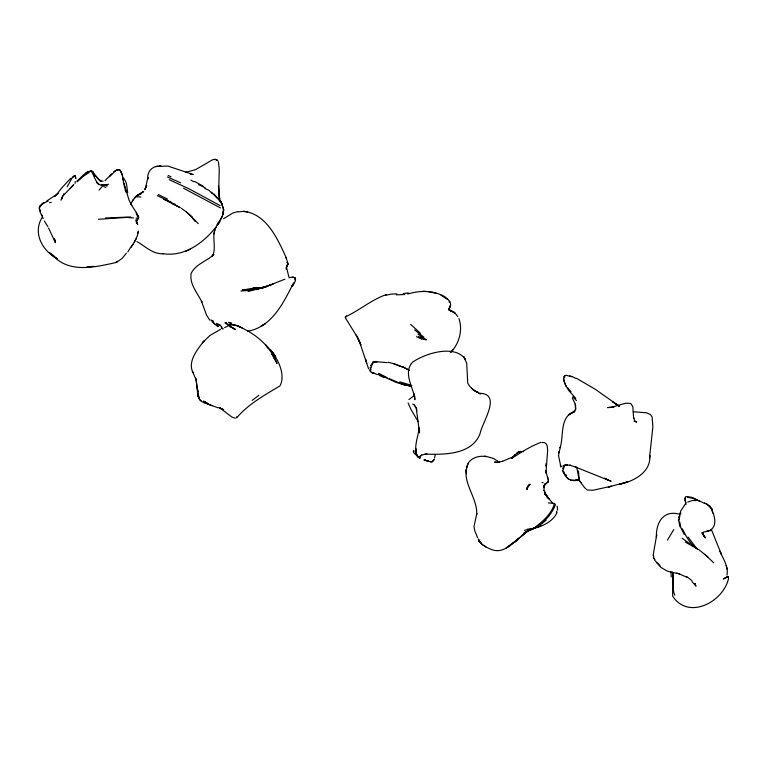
<?xml version="1.0" encoding="UTF-8"?>
<svg xmlns="http://www.w3.org/2000/svg" width="767" height="767" viewBox="0 0 767 767"><rect width="100%" height="100%" fill="white"/><g stroke="black" fill="none" stroke-linecap="round" stroke-linejoin="round"><path stroke-width="1.15" d="M548.386 479.317L548.434 480.871L545.711 470.487M702.658 532.797L702.649 534.541L703.099 532.442M204.31 402.713C200.398 401.908 197.34 397.479 198.298 393.576L198.135 395.839L199.688 399.665M219.745 221.03L219.161 222.938L216.879 225.469M543.755 490.775L544.656 484.811L543.544 487.438M685.43 497.169L684.979 500.496L685.909 503.219L684.902 498.617L685.43 497.169L686.906 496.517L692.217 497.438L704.221 503.257M223.216 211.759L222.305 216.61L218.94 222.162M223.715 209.775L222.881 214.396L223.715 209.775L221.078 201.913L222.89 206.879M557.667 510.113L557.101 506.124M468.369 463.326C459.692 480.449 477.697 496.843 476.719 514.398L476.786 513.641L473.968 526.776L474.811 530.898L477.649 537.753M236.62 417.44L236.648 416.855M414.88 396.568L414.87 399.674L413.653 393.337L414.391 396.481C412.109 385.513 403.413 372.378 412.445 362.273C424.908 353.405 454.917 343.932 465.464 359.387L463.901 356.828L466.691 363.213L467.755 383.299L469.855 386.453L474.035 390.432L471.513 388.313M223.475 212.114L223.216 207.416M286.436 267.089L286.302 269.255L286.59 265.861M136.267 222.123L136.382 220.474M198.298 393.576L198.883 398.121L198.049 394.363M286.8 266.389L286.906 265.066L286.455 267.625L287.711 264.394L287.261 265.468M216.409 226.687C210.743 235.517 216.927 246.504 212.641 255.727L213.609 254.021L212.008 256.274L213.84 254.548C206.668 261.25 195.585 264.164 191.127 273.435C189.248 284.145 197.618 293.099 201.942 302.188L201.472 301.306L206.534 315.103L209.88 320.223M450.191 306.033L449.52 308.622L448.637 308.967L449.088 310.117L450.028 310.252M653.101 555.471L656.715 534.8L656.408 537.293C655.775 523.516 662.88 509.997 678.565 514.005M572.316 397.9L575.528 404.871L575.595 409.444L575.394 404.142L575.538 409.425L573.16 412.32L575.029 410.844L568.414 415.024L574.579 411.601C559.258 416.586 564.061 435.742 560.102 447.813L560.293 447.075L558.52 455.617L560.936 467.007L560.37 465.08L560.715 466.231M295.237 280.223L295.142 277.827L292.793 277.088L289.533 277.625M545.73 465.962L545.979 463.709M136.421 223.255L136.622 221.452L137.696 224.415L135.807 219.88M563.208 470.276L564.205 466.384M556.794 511.129L556.487 512.078M566.123 386.616L563.755 380.748L563.735 376.683L564.857 375.552L566.698 375.322L568.865 376.089M564.608 377.354L564.857 375.552M138.52 218.087L137.466 220.177M75.003 183.38L75.3 181.511M421.668 455.109L420.028 456.26L419.875 458.656M419.022 427.631C418.533 437.065 412.493 448.177 418.063 456.959M466.815 467.908C467.381 458.839 478.272 454.946 486.067 456.662M222.305 216.61L222.804 214.079M726.972 575.116C728.688 566.573 723.051 558.798 719.992 551.252L721.488 554.57L711.891 530.783M678.325 520.314L679.955 515.98M218.47 222.19L217.09 225.153L218.547 222.641M434.486 458.024L435.33 454.63M558.616 453.038L558.98 451.303M219.861 221.979L219.621 220.992M545.097 483.613L544.148 486.153M555.471 504.485C551.252 516.517 540.351 525.884 528.741 530.687M213.935 233.935L214.894 229.937M562.604 468.915L564.013 465.751L567.379 464.735L565.509 465.138M554.253 504.274C551.262 513.842 543.257 521.186 535.385 526.987M146.027 187.186L146.67 185.633L145.164 189.228L147.954 177.407L147.734 179.21C146.89 171.146 153.122 165.039 161.032 166.18L158.75 166.401L167.82 166.046L193.207 174.531L190.274 174.157M728.554 578.395C723.511 601.932 688.315 620.522 672.63 596.064L672.669 573.275M40.248 211.117L39.222 208.087L39.961 205.566L43.115 203.37L40.641 206.083M679.409 518.866L678.766 521.014L679.965 526.795M137.82 233.187L138.434 231.155L137.283 235.948L134.321 242.151M419.626 457.429L420.028 456.26M478.598 538.894C480.008 544.973 487.371 547.897 492.826 549.977C503.353 553.285 512.078 543.976 519.403 537.945L505.913 548.28L516.172 540.735L513.957 542.576L528.453 530.39L521.819 535.711L526.833 531.809M61.849 198.672L62.616 196.457L61.36 199.353M42.377 217.09C32.166 232.9 42.578 251.173 57.554 258.939L49.356 252.583L54.064 256.399L52.789 255.363C69.394 273.838 95.77 266.974 116.642 262.381M449.769 307.04L450.43 305.381M678.594 517.265L680.923 513.056M107.121 185L101.56 184.559M434.141 459.51L432.31 461.763M557.053 512.519C551.531 524.532 536.334 528.358 524.484 530.333M222.123 216.275L220.321 220.129M61.005 200.197L63.834 193.677M218.144 224.156L218.758 222.823M653.714 555.759L653.398 557.513L654.74 559.661M131.215 247.233L136.162 238.94M679.409 514.274L680.559 512.011M131.061 203.36L133.468 199.19M370.557 365.667L372.867 362.503L377.297 361.545L372.647 362.005M728.525 577.484L727.95 576.439L726.589 577.33L728.257 576.813M433.528 460.459L434.084 459.395M67.093 186.88L72.309 177.58L73.69 176.017L75.185 175.844L75.875 178.596L75.396 177.436M130.917 246.897L127.83 251.883M450.871 311.45L451.351 310.568L452.463 311.364M132.499 200.81L136.679 195.729L143.774 191.788M673.838 529.489L667.424 540.131M680.559 511.234L685.267 504.159M293.579 282.85C283.579 302.582 272.045 326.924 247.789 331.229M294.192 283.215L295.42 280.693L295.4 278.689L295.314 279.418M528.693 485.434L526.891 489.193L527.418 487.045L529.853 484.293L528.511 485.607M144.714 189.526L145.807 187.714M708.833 505.338L708.152 505.501M517.063 453.316L518.502 452.07L521.55 451.504M136.612 220.992L137.14 220.158M419.789 456.902L421.524 455.071L426.922 453.872M293.032 285.449L291.652 286.503L293.972 283.943M373.117 362.896L371.046 366.847L371.458 367.844M126.373 253.148L122.298 258.258L116.766 262.276M39.222 208.087L40.172 206.745M55.071 196.505L61.628 188.068L70.669 178.356M433.46 460.564L431.294 461.945L423.911 459.874L425.771 460.66M540.773 442.406C530.448 446.375 520.688 452.501 511.656 458.484L515.031 454.62M102.366 186.314L99.039 190.13M345.236 316.915C359.244 310.597 371.516 299.657 386.242 294.624M548.184 481.686L545.529 483.987L546.718 483.268M514.149 455.857L517.591 452.453L520.467 451.284M109.432 176.707L115.692 170.657L118.818 169.545L120.026 170.111L122.327 175.144L123.765 183.687M204.223 340.701L202.354 342.916L209.794 335.562L220.608 329.292M408.897 399.578L414.544 395.283M216.208 226.773C203.408 243.034 184.358 257.213 162.508 253.628L163.256 253.666C152.959 254.539 145.279 246.197 136.938 241.567M203.677 341.353C197.196 349.838 187.369 361.593 193.035 372.733L192.383 371.343L196.208 379.972L195.633 378.304M73.757 184.502L63.21 195.643M449.088 310.117L449.289 307.768C454.016 302.802 445.33 296.158 440.689 294.691C430.076 290.233 418.514 290.76 407.718 294.058M452.904 349.973L450.488 352.552C459.136 343.932 462.98 330.27 458.963 318.583M139.345 194.569L136.679 195.729L134.944 197.531L136.066 196.803L140.812 196.946M131.454 245.891L133.266 244.05M70.113 188.586L73.517 185.154M511.426 458.378L512.663 457.17M77.016 181.041C81.484 177.445 85.616 170.878 91.906 171.06L93.641 172.556M104.993 180.629L111.742 173.946M516.814 453.613L518.502 452.07M77.026 181.808L83.776 175.998L89.269 172.383M346.348 315.918L345.773 317.241M562.757 466.039L565.72 464.447M516.872 540.189L522.672 535.05M546.181 520.208L538.07 526.526L531.157 529.681L538.07 526.526M75.185 175.844L72.309 177.58M236.696 417.794C248.623 403.854 264.653 395.158 279.974 385.868C286.407 374.325 276.647 354.929 267.28 347.25M58.292 193.361L46.614 201.098M113.612 171.875L116.833 169.718L120.026 170.111M252.199 400.384L258.824 395.35M701.69 533.007L702.524 532.384M726.339 577.378L727.126 576.784M143.304 191.367L136.555 196.122L138.405 194.626L141.157 193.792M223.571 218.777L232.66 213.092L237.693 211.596M115.894 262.18L117.37 261.202M529.796 529.738L524.494 533.18L526.756 531.78M228.959 324.777L230.273 326.895L229.314 325.083L229.784 324.777L235.268 325.486M85.923 173.016L88.234 171.587M138.252 194.876L140.208 193.658M711.843 529.719L710.271 530.697L703.703 532.03M725.007 578.184L726.061 577.57L723.3 578.999L725.036 578.155M136.967 219.439L138.798 217.79L136.679 213.188M530.246 529.834L524.034 532.892L526.363 531.761M227.866 326.109L224.597 327.595M687.731 502.059L692.505 500.487L696.244 500.535M538.559 526.881L540.783 525.836L531.752 528.904L527.245 529.172M514.341 456.355L502.011 461.513L502.634 461.312L497.697 462.3L494.552 462.06L497.399 462.587M710.012 530.16C718.861 525.644 713.617 511.647 709.341 505.654M185.547 251.365L190.283 249.265M284.845 279.236L264.548 287.117L248.125 291.489M44.879 202.613L42.099 203.658L48.148 201.165M264.548 287.117L273.062 284.126L256.475 289.619M385.743 295.305L391.228 294.077L396.817 293.866M608.327 487.064L611.52 486.192L592.958 490.247L587.158 489.988L584.579 487.639L579.286 480.506L576.679 467.055M240.934 291.009L249.256 290.377L265.545 286.628M529.086 529.959L540.342 525.817L531.752 528.904M215.891 159.872L216.898 159.632L217.943 160.993M257.53 288.814L266.36 286.724L249.256 290.377M430.575 461.782L432.128 461.782M108.655 184.157C96.786 189.468 95.511 178.232 91.426 171.223L92.932 171.846L94.59 176.381M136.104 218.231L137.379 217.981M136.679 195.729L137.629 195.537M608.893 486.92L627.732 481.801L619.372 484.408L623.715 483.248L623.245 483.421C636.265 479.912 651.298 470.833 649.745 455.291L649.496 458.129L652.87 426.797L652.103 416.951L650.483 414.621L646.591 412.79L633.321 411.745M49.51 202.67L51.255 202.335M137.293 216.495L138.645 216.773M408.332 292.879L403.078 293.646M250.378 289.581L259.419 288.277L242.219 289.849L258.498 288.45M101.263 184.933L103.468 184.626M155.365 166.679L157.887 166.401M548.357 502.912L554.838 503.478M251.538 288.881L263.704 287.893M238.125 211.884L242.219 211.529M570.504 480.247L578.04 480.113C571.473 481.964 565.758 478.55 563.467 472.309M86.987 266.897L93.814 266.379M186.784 172.23L185.7 172.316L195.499 169.68L212.507 159.824L215.268 159.21L217.31 160.418M404.794 294.49L396.366 294.864M103.094 181.098L101.186 181.223L99.374 180.235L95.654 175.883M226.121 322.773L225.047 322.926L230.177 326.464L227.924 324.7M424.841 454.083C444.045 454.735 471.801 454.965 480.046 433.719C481.781 423.058 502.155 394.171 480.152 393.298M565.547 464.927L570.312 465.272L569.814 465.176L576.17 467.276M105.463 217.981L130.668 216.965M263.426 287.452L252.746 288.056L260.32 288.047M612.488 407.306L607.454 407.593L613.983 406.932L611.941 407.172L625.853 403.183L630.695 403.509L632.813 406.587L633.628 418.475L633.504 417.277L635.047 421.284L636.687 422.09L633.935 421.179M98.444 219.276L126.373 217.445L133.563 217.914M448.954 301.815L449.884 301.795M226.169 322.38L225.239 322.514L227.281 323.741M687.769 497.447L692.716 498.167L700.137 501.474M374.804 361.612L387.21 362.618M541.895 442.559L544.407 442.588L546.181 443.853L547.264 446.241L547.648 450.536L545.96 472.788M451.351 310.568L448.791 309.686M411.774 385.648L400.997 383.797M288.171 264.347L287.721 264.788L288.171 264.347L287.596 264.184M450.306 311.047L453.863 311.833L455.128 313.262M569.948 376.463L572.46 376.693L575.586 378.323M423.135 291.22L426.73 291.575M235.344 418.197L231.97 417.123L219.774 407.852L222.9 409.559L219.678 407.929L222.372 409.137M575.576 480.046L579.286 480.506L581.472 483.018M389.368 378.706L401.927 384.037L405.379 384.478M411.035 385.974L401.409 384.209M243.225 211.174C266.839 213.878 277.788 239.199 286.475 258.354M243.244 211.433L247.607 212.047M378.112 374.114L396.088 382.369L406.759 385.226M676.561 573.217L679.773 573.793L670.329 572.096L666.312 570.648L660.809 567.244L658.134 563.496M484.849 455.982L493.574 458.513L499.614 462.348M411.007 385.906L402.474 383.711M404.506 384.9L410.144 385.974L403.758 384.698M228.499 322.456L231.289 323.128L229.563 322.677M522.711 451.408L523.679 451.6M428.408 291.681L433.345 292.697M371.688 372.398L374.632 373.51M388.246 362.321L394.593 363.884L403.682 367.451L393.672 363.846M401.927 384.037L406.884 385.159M137.983 215.278L136.478 214.578M478.598 393.423L480.756 393.96M410.575 385.053L399.76 381.851M204.099 402.771L209.439 404.602L204.799 402.023L209.506 404.698L218.327 407.862M432.252 292.313L436.116 293.33M452.961 312.485L455.023 313.051L457.717 316.503M235.536 325.304C253.551 331.862 270.137 345.073 277.05 363.453L274.25 358.323M678.488 573.572L687.213 577.407M542.048 482.52L543.122 482.836M105.856 187.407L103.698 186.63M163.63 199.382L175.47 204.425M220.954 408.706L223.437 409.52M569.44 375.677L572.46 376.693M203.082 186.103L194.617 181.463M478.982 392.925L472.932 389.588M377.268 374.603L372.973 372.685M205.316 187.838L198.72 184.732M101.33 181.089L97.975 178.788L93.267 172.575M216.524 323.338L220.244 325.045M218.959 407.517L220.675 408.197M169.171 179.67L189.516 189.065L220.167 205.642M209.506 404.698L211.922 405.685M167.379 176.947L180.581 182.805M575.403 466.998L611.117 481.312L606.448 479.145M416.462 336.684L421.898 339.033L418.609 336.79L424.209 339.551L420.594 337.049L426.308 339.944L418.073 334.115M204.837 188.509L208.94 190.235L212.229 193.629M478.771 392.905L474.639 390.834L477.764 392.483M239.208 326.627L237.933 325.86L240.905 327.404L235.066 324.901L230.742 324.048L229.352 324.844L229.63 326.617M237.732 325.802L242.468 328.084M168.194 175.49L170.974 176.765M383.874 377.604L379.09 375.303M157.331 195.662L171.482 202.373M90.496 170.878L92.625 171.875M167.637 201.175L180.159 207.646L172.038 203.408M387.124 377.68L378.754 373.385M606.074 479.059L608.538 480.247L604.53 478.109M217.818 324.527L221.701 326.56M440.843 295.084L447.18 299.312M167.59 199.123L158.242 194.53M372.1 372.484L373.145 373.002L371.381 372.532L369.809 370.797M183.534 188.251L220.436 207.924M569.124 479.691L566.276 477.141M576.343 378.236L595.441 389.396L619.046 406.059M685.314 542.087L698.075 549.297M705.458 503.382L707.74 504.581M409.185 370.03L403.317 367.144L409.118 370.346M414.669 405.129L412.761 404.027M292.793 277.088L295.142 277.827L295.573 279.744M704.422 502.893L707.51 504.619M222.488 328.535L221.212 327.816L222.938 328.947M230.56 326.78L235.431 329.561L230.148 326.234M204.799 402.023L207.474 403.691M211.98 320.338L214.492 323.741L218.374 326.512M190.897 180.082L193.821 181.837M286.8 262.477L288.191 263.474M216.898 325.649L217.924 326.272L213.782 323.463L210.983 319.858M710.156 506.498L707.999 505.156L711.92 508.818L712.62 512.998M203.581 401.122L208.662 404.314L205.383 402.435M233.235 328.209L235.344 329.57L234.069 328.746M710.29 507.754L711.92 508.818M697.625 549.249C690.348 544.541 686.101 536.315 682.323 528.77M691.786 545.059L696.407 548.184L688.114 537.063M98.464 184.195L96.632 182.68M690.041 543.861L682.17 538.233M203.706 401.189L205.94 402.79M181.29 208.279L184.818 210.82M175.988 205.297L176.468 205.652M686.657 576.554L691.901 580.581M698.545 549.44L707.931 556.938M423.892 337.192L414.602 329.858M660.051 566.036L656.955 563.093M657.779 563.352L655.133 560.802L654.059 558.088M200.177 400.125L201.184 400.94M481.868 544.052L482.999 544.982M418.398 457.257L413.432 452.425M192.459 217.138L185.729 211.309L198.279 223.619M99.374 180.235L100.899 181.53M420.431 333.233L410.652 324.364M704.787 554.349L713.818 562.892M228.269 324.441L229.803 326.234M124.455 179.545L122.624 177.839C127.427 180.974 126.68 187.762 127.734 192.747M691.949 581.511L696.043 586.18M211.51 192.181L217.051 198.039M575.749 398.313L568.395 390.106L564.953 383.653L563.496 378.457M572.824 396.788L576.448 400.547M106.929 186.371L106.076 184.55M417.66 456.509L416.673 454.889L418.878 457.784M414.381 405.197L416.702 408.36M214.098 194.051L221.078 202.709L218.183 197.896M192.584 218.288L195.374 221.558M567.436 387.431L571.012 391.784M414.046 451.753L413.758 450.517L413.125 451.59M478.944 540.85L480.784 543.084L478.713 540.332L481.36 543.63L479.049 540.908M222.507 328.084L222.957 328.717M553.218 503.804L544.647 493.66L549.556 499.365L545.538 494.552L548.53 498.454L545.088 493.699L547.485 497.332L544.781 492.75L546.497 495.981L544.282 490.391M703.387 534.82L702.601 533.659L705.458 537.897L702.351 533.132L703.885 536.306M565.557 474.274L566.487 475.626M370.902 371.353L369.78 369.32M136.66 212.967L130.687 203.811L131.742 205.403L128.99 199.938L124.091 183.735L124.398 187.052M271.24 353.52L272.189 354.987M47.813 226.61L44.381 221.011M273.666 357.317L275.248 359.809L272.659 355.725M42.636 216.323L40.315 212.641L39.587 209.18M136.085 212.91L138.261 216.85M219.822 200.187L222.468 204.942L220.618 200.839M479.174 541.09L479.586 541.77L478.435 539.652M418.13 421.572L410.815 409.089L408.092 402.934M359.637 341.919L357.834 337.969L360.931 345.016L357.096 336.761L345.351 317.806M684.222 534.35L680.818 527.629L679.715 521.991M415.225 406.347L416.749 409.837M122.327 175.144L120.965 171.607M672.429 571.981C674.95 579.315 671.307 587.838 674.816 595.192M212.929 320.702L213.494 321.776M357.096 336.761L356.233 335.093L358.333 339.196M273.388 356.118L271.873 353.165L272.18 353.769M562.432 470.67L563.314 472.395M371.036 369.828L370.02 367.537M41.207 214.511L43.211 218.518M547.417 476.806L548.041 478.081M48.57 227.981L55.368 242.602L54.179 238.422M198.337 396.788L199.315 399.022M359.387 341.344L368.582 368.841M285.928 257.463L286.877 260.003M289.082 277.788L286.58 267.635M685.43 502.884L685.966 504.638M366.032 360.739L365.619 359.368L366.741 363.136M122.595 177.532L123.477 180.485M695.132 583.802L695.688 585.787L695.094 583.534M54.419 239.342L54.908 241.164L54.668 239.227M727.087 568.989L726.215 565.48M229.314 325.083L229.16 324.134M195.834 378.908L197.848 392.34L197.57 390.671M218.461 161.895L219.266 169.277L218.672 191.875L218.835 193.936L218.48 185.7L219.41 197.359L218.844 194.511L220.014 199.315M287.184 260.847L287.73 263.033M198.03 395.187L198.624 397.622M416.711 410.719L416.423 409.338L419.539 432.885L419.444 429.606M545.778 471.369L546.19 473.392M563.908 471.609L564.33 473.824M197.752 394.334L196.314 380.154M198.154 394.919L198.528 397.105L198.385 396.146M465.857 469.893L466.489 473.728M125.596 190.13L125.913 192.153M124.82 186.889L125.318 190.513M197.838 389.924L198.03 391.927M419.434 457.343L419.482 457.832M578.452 471.015L579.286 480.506M671.02 571.568L671.192 576.899M527.523 487.237L526.967 489.231L527.523 487.237M545.462 483.881L543.755 486.01L545.462 483.881M528.386 485.597L527.389 487.15L529.997 484.466L528.425 485.549M548.079 481.772L547.58 482.52L548.079 481.772M265.44 323.549L260.761 326.502L265.44 323.549M708.353 531.195L706.512 531.397L708.449 531.205M428.283 461.245L425.311 460.181L428.283 461.245M485.693 546.727L484.447 545.96L485.712 546.746M619.084 406.107L612.469 401.601L619.065 406.117M267.578 347.115L265.679 345.006L268.325 347.959L267.578 347.115M270.972 350.529L270.339 349.819L273.598 353.635L270.972 350.529M274.931 355.763L272.87 352.695L275.737 356.981L274.931 355.763M416.174 453.47L415.772 448.637L416.174 453.47"/></g></svg>
